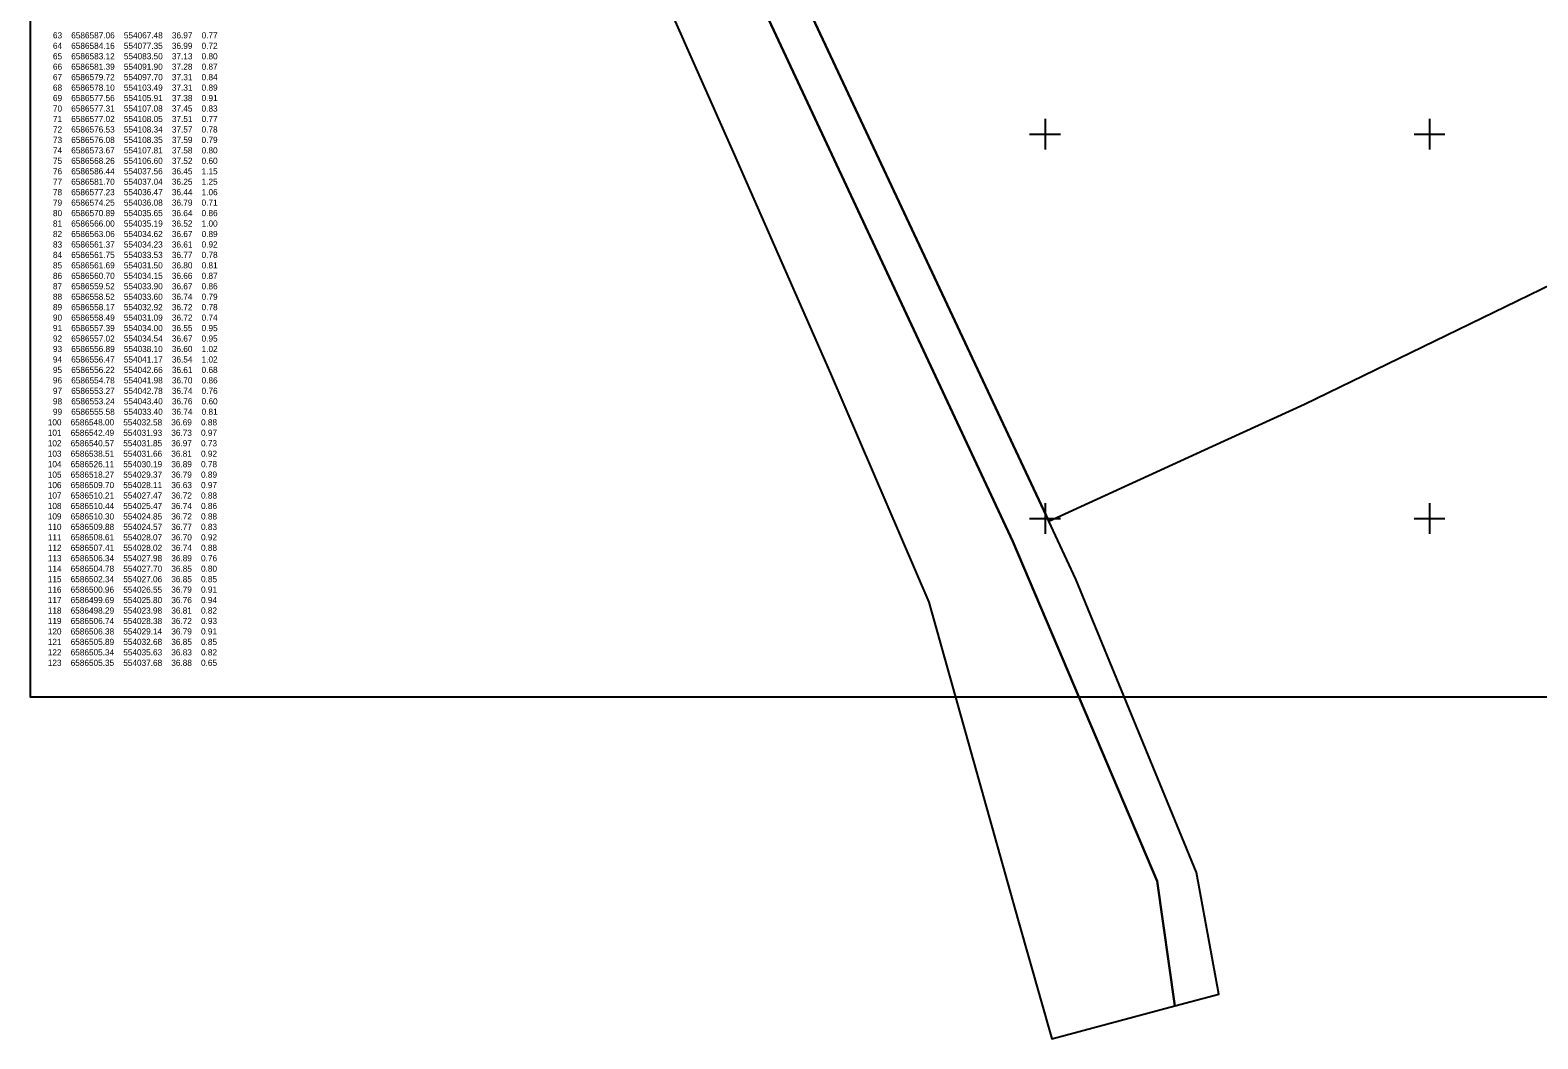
# Model space of a CAD drawing. Extents: x 553634 to 561168, y 6586277 to 6588142.
# Drawn here: x 553668 to 553864.1, y 6586432.3 to 6586563.5 of the extents above; entities that cross this region are included whole.
import ezdxf

# ---------------------------------------------------------------- set-up
doc = ezdxf.new("R2010")
doc.units = 0
for name, color, linetype in [('ABIJOONIS', 7, 'Continuous'), ('PIIR', 7, 'Continuous'), ('VORK', 7, 'Continuous'), ('VORMISTUS', 7, 'Continuous')]:
    doc.layers.add(name, color=color, linetype=linetype)

msp = doc.modelspace()

# ---------------------------------------------------------------- linework, layer by layer
at = {"layer": 'PIIR'}
msp.add_lwpolyline([(553683.4, 6586724.17), (553707.18, 6586665.07), (553714.46, 6586646.98), (553727.72, 6586615.1), (553742.28, 6586585.47), (553746.59, 6586576.71), (553759.45, 6586547.65), (553772.09, 6586518.83), (553784.87, 6586489.12), (553796.5, 6586447.68), (553800.87, 6586432.3), (553816.87, 6586436.58), (553814.57, 6586452.83), (553795.83, 6586496.99), (553753.74, 6586587.07), (553726.68, 6586651.18), (553731.54, 6586652.85), (553729.75, 6586657.12), (553721.57, 6586675.48), (553704, 6586722.18)], dxfattribs=at)
for points in [[(553754.94, 6586597.08), (553764.48, 6586600.68), (553767.29, 6586593.19), (553758.22, 6586589.78), (553800.5, 6586499.66), (553821.77, 6586509.38), (553833.75, 6586514.85), (553864.54, 6586529.83), (553909.98, 6586551.8), (553901.09, 6586621.34), (553765.65, 6586669.02), (553734.57, 6586663.54), (553729.75, 6586657.12), (553731.54, 6586652.85)], [(553726.68, 6586651.18), (553753.74, 6586587.07), (553795.83, 6586496.99), (553814.57, 6586452.83), (553816.87, 6586436.58), (553822.62, 6586438.12), (553819.7, 6586453.95), (553804.02, 6586492.1), (553800.5, 6586499.66), (553758.22, 6586589.78), (553754.94, 6586597.08), (553731.54, 6586652.85)]]:
    msp.add_lwpolyline(points, close=True, dxfattribs=at)
at = {"layer": 'VORK'}
for p, q in [((553800, 6586552), (553800, 6586548)), ((553850, 6586552), (553850, 6586548)), ((553798, 6586550), (553802, 6586550)), ((553848, 6586550), (553852, 6586550)), ((553800, 6586502), (553800, 6586498)), ((553850, 6586502), (553850, 6586498)), ((553798, 6586500), (553802, 6586500)), ((553848, 6586500), (553852, 6586500))]:
    msp.add_line(p, q, dxfattribs=at)
at = {"layer": 'VORMISTUS'}
msp.add_lwpolyline([(554194.91, 6586679.46), (553668.02, 6586679.46), (553668.02, 6586476.8), (554194.91, 6586476.8)], close=True, dxfattribs=at)

# ---------------------------------------------------------------- texts
at = {"layer": 'ABIJOONIS'}
for s, p in [('63    6586587.06    554067.48    36.97    0.77', (553670.99, 6586562.44)), ('64    6586584.16    554077.35    36.99    0.72', (553670.99, 6586561.08)), ('65    6586583.12    554083.50    37.13    0.80', (553670.99, 6586559.72)), ('66    6586581.39    554091.90    37.28    0.87', (553670.99, 6586558.36)), ('67    6586579.72    554097.70    37.31    0.84', (553670.99, 6586557)), ('68    6586578.10    554103.49    37.31    0.89', (553670.99, 6586555.64)), ('69    6586577.56    554105.91    37.38    0.91', (553670.99, 6586554.28)), ('70    6586577.31    554107.08    37.45    0.83', (553670.99, 6586552.92)), ('71    6586577.02    554108.05    37.51    0.77', (553670.99, 6586551.56)), ('72    6586576.53    554108.34    37.57    0.78', (553670.99, 6586550.2)), ('73    6586576.08    554108.35    37.59    0.79', (553670.99, 6586548.84)), ('74    6586573.67    554107.81    37.58    0.80', (553670.99, 6586547.48)), ('75    6586568.26    554106.60    37.52    0.60', (553670.99, 6586546.12)), ('76    6586586.44    554037.56    36.45    1.15', (553670.99, 6586544.76)), ('77    6586581.70    554037.04    36.25    1.25', (553670.99, 6586543.4)), ('78    6586577.23    554036.47    36.44    1.06', (553670.99, 6586542.04)), ('79    6586574.25    554036.08    36.79    0.71', (553670.99, 6586540.68)), ('80    6586570.89    554035.65    36.64    0.86', (553670.99, 6586539.32)), ('81    6586566.00    554035.19    36.52    1.00', (553670.99, 6586537.96)), ('82    6586563.06    554034.62    36.67    0.89', (553670.99, 6586536.6)), ('83    6586561.37    554034.23    36.61    0.92', (553670.99, 6586535.24)), ('84    6586561.75    554033.53    36.77    0.78', (553670.99, 6586533.88)), ('85    6586561.69    554031.50    36.80    0.81', (553670.99, 6586532.52)), ('86    6586560.70    554034.15    36.66    0.87', (553670.99, 6586531.16)), ('87    6586559.52    554033.90    36.67    0.86', (553670.99, 6586529.8)), ('88    6586558.52    554033.60    36.74    0.79', (553670.99, 6586528.44)), ('89    6586558.17    554032.92    36.72    0.78', (553670.99, 6586527.08)), ('90    6586558.49    554031.09    36.72    0.74', (553670.99, 6586525.72)), ('91    6586557.39    554034.00    36.55    0.95', (553670.99, 6586524.36)), ('92    6586557.02    554034.54    36.67    0.95', (553670.99, 6586523)), ('93    6586556.89    554038.10    36.60    1.02', (553670.99, 6586521.64)), ('94    6586556.47    554041.17    36.54    1.02', (553670.99, 6586520.28)), ('95    6586556.22    554042.66    36.61    0.68', (553670.99, 6586518.92)), ('96    6586554.78    554041.98    36.70    0.86', (553670.99, 6586517.56)), ('97    6586553.27    554042.78    36.74    0.76', (553670.99, 6586516.2)), ('98    6586553.24    554043.40    36.76    0.60', (553670.99, 6586514.84)), ('99    6586555.58    554033.40    36.74    0.81', (553670.99, 6586513.48)), ('100    6586548.00    554032.58    36.69    0.88', (553670.32, 6586512.1)), ('101    6586542.49    554031.93    36.73    0.97', (553670.32, 6586510.74)), ('102    6586540.57    554031.85    36.97    0.73', (553670.32, 6586509.38)), ('103    6586538.51    554031.66    36.81    0.92', (553670.32, 6586508.02)), ('104    6586526.11    554030.19    36.89    0.78', (553670.32, 6586506.66)), ('105    6586518.27    554029.37    36.79    0.89', (553670.32, 6586505.3)), ('106    6586509.70    554028.11    36.63    0.97', (553670.32, 6586503.94)), ('107    6586510.21    554027.47    36.72    0.88', (553670.32, 6586502.58)), ('108    6586510.44    554025.47    36.74    0.86', (553670.32, 6586501.22)), ('109    6586510.30    554024.85    36.72    0.88', (553670.32, 6586499.86)), ('110    6586509.88    554024.57    36.77    0.83', (553670.32, 6586498.5)), ('111    6586508.61    554028.07    36.70    0.92', (553670.32, 6586497.14)), ('112    6586507.41    554028.02    36.74    0.88', (553670.32, 6586495.78)), ('113    6586506.34    554027.98    36.89    0.76', (553670.32, 6586494.42)), ('114    6586504.78    554027.70    36.85    0.80', (553670.32, 6586493.06)), ('115    6586502.34    554027.06    36.85    0.85', (553670.32, 6586491.7)), ('116    6586500.96    554026.55    36.79    0.91', (553670.32, 6586490.34)), ('117    6586499.69    554025.80    36.76    0.94', (553670.32, 6586488.98)), ('118    6586498.29    554023.98    36.81    0.82', (553670.32, 6586487.62)), ('119    6586506.74    554028.38    36.72    0.93', (553670.32, 6586486.26)), ('120    6586506.38    554029.14    36.79    0.91', (553670.32, 6586484.9)), ('121    6586505.89    554032.68    36.85    0.85', (553670.32, 6586483.54)), ('122    6586505.34    554035.63    36.83    0.82', (553670.32, 6586482.18)), ('123    6586505.35    554037.68    36.88    0.65', (553670.32, 6586480.82))]:
    msp.add_text(s, height=0.8, dxfattribs=at).set_placement(p)

doc.saveas('drawing.dxf')
